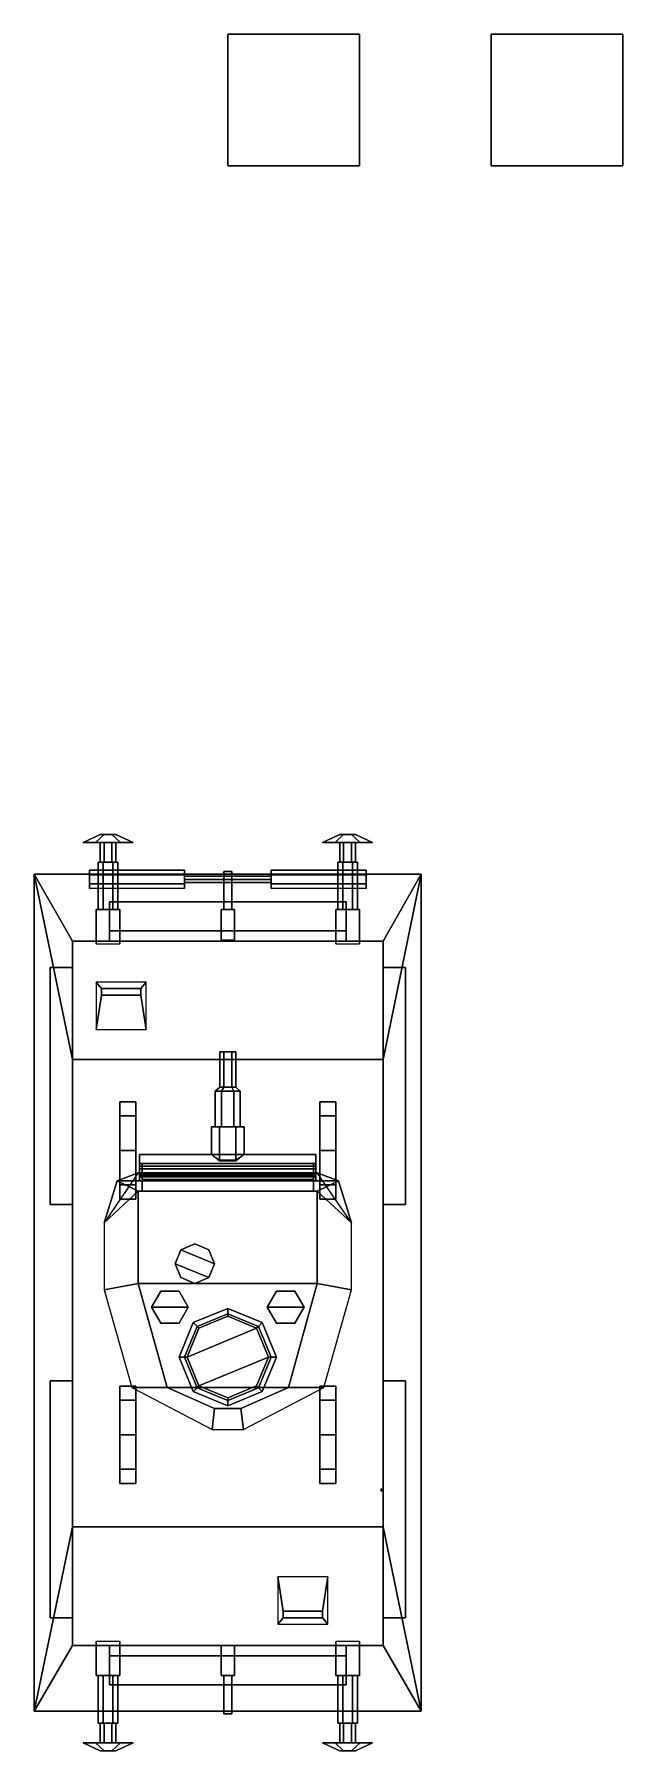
# Model space of a CAD drawing. Header units: millimetres. Extents: x -1.5 to 3, y -3.5 to 9.6.
import ezdxf

# ---------------------------------------------------------------- set-up
doc = ezdxf.new("R2010")
doc.units = ezdxf.units.MM
for name, color, linetype in [('barrel', 1, 'Continuous'), ('sleeve', 5, 'Continuous'), ('turret', 2, 'Continuous'), ('wheels', 2, 'Continuous')]:
    doc.layers.add(name, color=color, linetype=linetype)

msp = doc.modelspace()

# ---------------------------------------------------------------- linework, layer by layer
for points in [[(1, 9.56, 1), (1, 9.56), (0, 9.56), (0, 9.56, 1)], [(1, 9.56), (1, 8.56), (0, 8.56), (0, 9.56)], [(0, 9.56), (0, 8.56), (0, 8.56, 1), (0, 9.56, 1)], [(0, 9.56, 1), (0, 8.56, 1), (1, 8.56, 1), (1, 9.56, 1)], [(1, 8.56, 1), (1, 8.56), (1, 9.56), (1, 9.56, 1)], [(3, 9.56), (3, 8.56), (2, 8.56), (2, 9.56)], [(2, 9.56), (2, 8.56), (3, 8.56), (3, 9.56)], [(0, 8.56, 1), (0, 8.56), (1, 8.56), (1, 8.56, 1)], [(-1.005, 3.42, 0.935), (-1.1, 3.42, 1.1), (-0.97, 3.48, 1.1), (-0.94, 3.48, 1.048)], [(-1.1, 3.42, 1.1), (-1.005, 3.42, 1.265), (-0.94, 3.48, 1.152), (-0.97, 3.48, 1.1)], [(-1.005, 3.42, 0.935), (-0.815, 3.42, 0.935), (-0.72, 3.42, 1.1), (-1.1, 3.42, 1.1)], [(-1.1, 3.42, 1.1), (-0.72, 3.42, 1.1), (-0.815, 3.42, 1.265), (-1.005, 3.42, 1.265)], [(-0.815, 3.42, 0.935), (-1.005, 3.42, 0.935), (-0.94, 3.48, 1.048), (-0.88, 3.48, 1.048)], [(-1.005, 3.42, 1.265), (-0.815, 3.42, 1.265), (-0.88, 3.48, 1.152), (-0.94, 3.48, 1.152)], [(-0.97, 3.48, 1.1), (-0.85, 3.48, 1.1), (-0.88, 3.48, 1.048), (-0.94, 3.48, 1.048)], [(-0.94, 3.48, 1.152), (-0.88, 3.48, 1.152), (-0.85, 3.48, 1.1), (-0.97, 3.48, 1.1)], [(-0.97, 3.42, 1.1), (-0.94, 3.42, 1.048), (-0.94, 3.27, 1.048), (-0.97, 3.27, 1.1)], [(-0.94, 3.42, 1.152), (-0.97, 3.42, 1.1), (-0.97, 3.27, 1.1), (-0.94, 3.27, 1.152)], [(-0.94, 3.42, 1.048), (-0.88, 3.42, 1.048), (-0.88, 3.27, 1.048), (-0.94, 3.27, 1.048)], [(-0.88, 3.42, 1.152), (-0.94, 3.42, 1.152), (-0.94, 3.27, 1.152), (-0.88, 3.27, 1.152)], [(-0.72, 3.42, 1.1), (-0.815, 3.42, 0.935), (-0.88, 3.48, 1.048), (-0.85, 3.48, 1.1)], [(-0.815, 3.42, 1.265), (-0.72, 3.42, 1.1), (-0.85, 3.48, 1.1), (-0.88, 3.48, 1.152)], [(-0.88, 3.42, 1.048), (-0.85, 3.42, 1.1), (-0.85, 3.27, 1.1), (-0.88, 3.27, 1.048)], [(-0.85, 3.42, 1.1), (-0.88, 3.42, 1.152), (-0.88, 3.27, 1.152), (-0.85, 3.27, 1.1)], [(0.815, 3.42, 0.935), (0.72, 3.42, 1.1), (0.85, 3.48, 1.1), (0.88, 3.48, 1.048)], [(0.72, 3.42, 1.1), (0.815, 3.42, 1.265), (0.88, 3.48, 1.152), (0.85, 3.48, 1.1)], [(0.72, 3.42, 1.1), (1.1, 3.42, 1.1), (1.005, 3.42, 1.265), (0.815, 3.42, 1.265)], [(0.815, 3.42, 0.935), (1.005, 3.42, 0.935), (1.1, 3.42, 1.1), (0.72, 3.42, 1.1)], [(1.005, 3.42, 0.935), (0.815, 3.42, 0.935), (0.88, 3.48, 1.048), (0.94, 3.48, 1.048)], [(0.815, 3.42, 1.265), (1.005, 3.42, 1.265), (0.94, 3.48, 1.152), (0.88, 3.48, 1.152)], [(0.88, 3.48, 1.152), (0.94, 3.48, 1.152), (0.97, 3.48, 1.1), (0.85, 3.48, 1.1)], [(0.85, 3.48, 1.1), (0.97, 3.48, 1.1), (0.94, 3.48, 1.048), (0.88, 3.48, 1.048)], [(0.88, 3.42, 1.152), (0.85, 3.42, 1.1), (0.85, 3.27, 1.1), (0.88, 3.27, 1.152)], [(0.85, 3.42, 1.1), (0.88, 3.42, 1.048), (0.88, 3.27, 1.048), (0.85, 3.27, 1.1)], [(0.94, 3.42, 1.152), (0.88, 3.42, 1.152), (0.88, 3.27, 1.152), (0.94, 3.27, 1.152)], [(0.88, 3.42, 1.048), (0.94, 3.42, 1.048), (0.94, 3.27, 1.048), (0.88, 3.27, 1.048)], [(1.1, 3.42, 1.1), (1.005, 3.42, 0.935), (0.94, 3.48, 1.048), (0.97, 3.48, 1.1)], [(1.005, 3.42, 1.265), (1.1, 3.42, 1.1), (0.97, 3.48, 1.1), (0.94, 3.48, 1.152)], [(0.97, 3.42, 1.1), (0.94, 3.42, 1.152), (0.94, 3.27, 1.152), (0.97, 3.27, 1.1)], [(0.94, 3.42, 1.048), (0.97, 3.42, 1.1), (0.97, 3.27, 1.1), (0.94, 3.27, 1.048)], [(-0.873, 3.27, 1.035), (-0.948, 3.27, 1.035), (-0.985, 3.27, 1.1), (-0.835, 3.27, 1.1)], [(-0.835, 3.27, 1.1), (-0.985, 3.27, 1.1), (-0.948, 3.27, 1.165), (-0.873, 3.27, 1.165)], [(-0.985, 3.27, 1.1), (-0.948, 3.27, 1.035), (-0.948, 2.91, 1.035), (-0.985, 2.91, 1.1)], [(-0.948, 3.27, 1.165), (-0.985, 3.27, 1.1), (-0.985, 2.91, 1.1), (-0.948, 2.91, 1.165)], [(-0.948, 3.27, 1.035), (-0.873, 3.27, 1.035), (-0.873, 2.91, 1.035), (-0.948, 2.91, 1.035)], [(-0.873, 3.27, 1.165), (-0.948, 3.27, 1.165), (-0.948, 2.91, 1.165), (-0.873, 2.91, 1.165)], [(-0.873, 3.27, 1.035), (-0.835, 3.27, 1.1), (-0.835, 2.91, 1.1), (-0.873, 2.91, 1.035)], [(-0.835, 3.27, 1.1), (-0.873, 3.27, 1.165), (-0.873, 2.91, 1.165), (-0.835, 2.91, 1.1)], [(0.873, 3.27, 1.165), (0.835, 3.27, 1.1), (0.835, 2.91, 1.1), (0.873, 2.91, 1.165)], [(0.835, 3.27, 1.1), (0.873, 3.27, 1.035), (0.873, 2.91, 1.035), (0.835, 2.91, 1.1)], [(0.985, 3.27, 1.1), (0.835, 3.27, 1.1), (0.873, 3.27, 1.165), (0.948, 3.27, 1.165)], [(0.948, 3.27, 1.035), (0.873, 3.27, 1.035), (0.835, 3.27, 1.1), (0.985, 3.27, 1.1)], [(0.948, 3.27, 1.165), (0.873, 3.27, 1.165), (0.873, 2.91, 1.165), (0.948, 2.91, 1.165)], [(0.873, 3.27, 1.035), (0.948, 3.27, 1.035), (0.948, 2.91, 1.035), (0.873, 2.91, 1.035)], [(0.985, 3.27, 1.1), (0.948, 3.27, 1.165), (0.948, 2.91, 1.165), (0.985, 2.91, 1.1)], [(0.948, 3.27, 1.035), (0.985, 3.27, 1.1), (0.985, 2.91, 1.1), (0.948, 2.91, 1.035)], [(-1.47, 3.18, 0.69), (-1.47, -3.18, 0.69), (-1.18, -1.78, 2.08), (-1.18, 1.77, 2.08)], [(1.18, 1.77, 2.08), (1.47, 3.18, 0.69), (-1.47, 3.18, 0.69), (-1.18, 1.77, 2.08)], [(-1.47, -3.18, 0.69), (-1.47, 3.18, 0.69), (-1.18, 2.67, 0.18), (-1.18, -2.68, 0.18)], [(-1.18, 2.67, 0.18), (-1.47, 3.18, 0.69), (1.47, 3.18, 0.69), (1.18, 2.67, 0.18)], [(-0.33, 3.175, 0.651), (-0.33, 3.21, 0.59), (-1.05, 3.21, 0.59), (-1.05, 3.175, 0.651)], [(-0.33, 3.21, 0.59), (-0.33, 3.175, 0.529), (-1.05, 3.175, 0.529), (-1.05, 3.21, 0.59)], [(-1.05, 3.105, 0.651), (-1.05, 3.175, 0.651), (-1.05, 3.21, 0.59), (-1.05, 3.175, 0.529)], [(-0.33, 3.105, 0.651), (-0.33, 3.175, 0.651), (-1.05, 3.175, 0.651), (-1.05, 3.105, 0.651)], [(-0.33, 3.175, 0.529), (-0.33, 3.105, 0.529), (-1.05, 3.105, 0.529), (-1.05, 3.175, 0.529)], [(-1.05, 3.07, 0.59), (-1.05, 3.105, 0.651), (-1.05, 3.175, 0.529), (-1.05, 3.105, 0.529)], [(-0.33, 3.07, 0.59), (-0.33, 3.21, 0.59), (-0.33, 3.175, 0.651), (-0.33, 3.105, 0.651)], [(-0.33, 3.105, 0.529), (-0.33, 3.175, 0.529), (-0.33, 3.21, 0.59), (-0.33, 3.07, 0.59)], [(0.33, 3.14, 0.615), (0.33, 3.165, 0.59), (-0.33, 3.165, 0.59), (-0.33, 3.14, 0.615)], [(0.33, 3.165, 0.59), (0.33, 3.14, 0.565), (-0.33, 3.14, 0.565), (-0.33, 3.165, 0.59)], [(0.33, 3.115, 0.59), (0.33, 3.14, 0.615), (-0.33, 3.14, 0.615), (-0.33, 3.115, 0.59)], [(0.33, 3.14, 0.565), (0.33, 3.115, 0.59), (-0.33, 3.115, 0.59), (-0.33, 3.14, 0.565)], [(-0.03, 3.2, 1.05), (-0.03, 2.91, 1.05), (-0.03, 2.91, 1.12), (-0.03, 3.2, 1.12)], [(-0.03, 3.2, 1.12), (-0.03, 2.91, 1.12), (0.03, 2.91, 1.12), (0.03, 3.2, 1.12)], [(0.03, 3.2, 1.12), (0.03, 3.2, 1.05), (-0.03, 3.2, 1.05), (-0.03, 3.2, 1.12)], [(0.03, 3.2, 1.05), (0.03, 2.91, 1.05), (-0.03, 2.91, 1.05), (-0.03, 3.2, 1.05)], [(0.03, 2.91, 1.12), (0.03, 2.91, 1.05), (0.03, 3.2, 1.05), (0.03, 3.2, 1.12)], [(0.33, 3.105, 0.651), (0.33, 3.175, 0.651), (0.33, 3.21, 0.59), (0.33, 3.175, 0.529)], [(1.05, 3.21, 0.59), (1.05, 3.175, 0.529), (0.33, 3.175, 0.529), (0.33, 3.21, 0.59)], [(1.05, 3.175, 0.651), (1.05, 3.21, 0.59), (0.33, 3.21, 0.59), (0.33, 3.175, 0.651)], [(0.33, 3.07, 0.59), (0.33, 3.105, 0.651), (0.33, 3.175, 0.529), (0.33, 3.105, 0.529)], [(1.05, 3.175, 0.529), (1.05, 3.105, 0.529), (0.33, 3.105, 0.529), (0.33, 3.175, 0.529)], [(1.05, 3.105, 0.651), (1.05, 3.175, 0.651), (0.33, 3.175, 0.651), (0.33, 3.105, 0.651)], [(1.05, 3.105, 0.529), (1.05, 3.175, 0.529), (1.05, 3.21, 0.59), (1.05, 3.07, 0.59)], [(1.05, 3.07, 0.59), (1.05, 3.21, 0.59), (1.05, 3.175, 0.651), (1.05, 3.105, 0.651)], [(1.18, -1.78, 2.08), (1.47, -3.18, 0.69), (1.47, 3.18, 0.69), (1.18, 1.77, 2.08)], [(1.18, 2.67, 0.18), (1.47, 3.18, 0.69), (1.47, -3.18, 0.69), (1.18, -2.68, 0.18)], [(-0.33, 3.105, 0.529), (-0.33, 3.07, 0.59), (-1.05, 3.07, 0.59), (-1.05, 3.105, 0.529)], [(1.05, 3.105, 0.529), (1.05, 3.07, 0.59), (0.33, 3.07, 0.59), (0.33, 3.105, 0.529)], [(-1, 2.91, 0.95), (-1, 2.65, 1.21), (-1, 2.65, 1.21), (-1, 2.91, 1.21)], [(-0.82, 2.91, 1.21), (-0.82, 2.91, 0.95), (-1, 2.91, 0.95), (-1, 2.91, 1.21)], [(-1, 2.91, 1.21), (-1, 2.65, 1.21), (-0.82, 2.65, 1.21), (-0.82, 2.91, 1.21)], [(0.9, 2.97, 0.33), (0.9, 2.75, 0.18), (-0.9, 2.75, 0.18), (-0.9, 2.97, 0.33)], [(-0.9, 2.75, 0.18), (-0.9, 2.67, 0.18), (-0.9, 2.97, 0.48), (-0.9, 2.97, 0.33)], [(-0.9, 2.97, 0.33), (-0.9, 2.97, 0.48), (0.9, 2.97, 0.48), (0.9, 2.97, 0.33)], [(-0.82, 2.65, 1.21), (-0.82, 2.65, 1.21), (-0.82, 2.91, 0.95), (-0.82, 2.91, 1.21)], [(-0.05, 2.91, 0.95), (-0.05, 2.91, 0.95), (-0.05, 2.68, 1.18), (-0.05, 2.91, 1.18)], [(-0.05, 2.91, 1.18), (-0.05, 2.68, 1.18), (0.05, 2.68, 1.18), (0.05, 2.91, 1.18)], [(0.05, 2.91, 1.18), (0.05, 2.91, 0.95), (-0.05, 2.91, 0.95), (-0.05, 2.91, 1.18)], [(0.05, 2.68, 1.18), (0.05, 2.91, 0.95), (0.05, 2.91, 0.95), (0.05, 2.91, 1.18)], [(0.82, 2.91, 0.95), (0.82, 2.65, 1.21), (0.82, 2.65, 1.21), (0.82, 2.91, 1.21)], [(0.82, 2.91, 1.21), (0.82, 2.65, 1.21), (1, 2.65, 1.21), (1, 2.91, 1.21)], [(1, 2.91, 1.21), (1, 2.91, 0.95), (0.82, 2.91, 0.95), (0.82, 2.91, 1.21)], [(0.9, 2.97, 0.48), (0.9, 2.67, 0.18), (0.9, 2.75, 0.18), (0.9, 2.97, 0.33)], [(1, 2.65, 1.21), (1, 2.65, 1.21), (1, 2.91, 0.95), (1, 2.91, 1.21)], [(0.9, 2.75, 0.18), (0.9, 2.67, 0.18), (-0.9, 2.67, 0.18), (-0.9, 2.75, 0.18)], [(-1.18, -2.68, 0.18), (-1.18, 2.67, 0.18), (1.18, 2.67, 0.18), (1.18, -2.68, 0.18)], [(-1.35, 0.67, 0.33), (-1.35, 0.67, 0.48), (-1.35, 2.47, 0.48), (-1.35, 2.47, 0.33)], [(-1.35, 2.47, 0.48), (-1.18, 2.47, 0.18), (-1.18, 2.47, 0.18), (-1.35, 2.47, 0.33)], [(-1.35, 2.47, 0.33), (-1.18, 2.47, 0.18), (-1.18, 0.67, 0.18), (-1.35, 0.67, 0.33)], [(-1, 2.36, 1.49), (-1, 2, 1.85), (-0.96, 2.26, 1.85), (-0.96, 2.31, 1.81)], [(-0.66, 2.31, 1.81), (-0.62, 2.36, 1.49), (-1, 2.36, 1.49), (-0.96, 2.31, 1.81)], [(-0.66, 2.26, 1.85), (-0.62, 2, 1.85), (-0.62, 2.36, 1.49), (-0.66, 2.31, 1.81)], [(1.18, 2.47, 0.18), (1.18, 2.47, 0.18), (1.35, 2.47, 0.48), (1.35, 2.47, 0.33)], [(1.35, 0.67, 0.33), (1.18, 0.67, 0.18), (1.18, 2.47, 0.18), (1.35, 2.47, 0.33)], [(1.35, 2.47, 0.33), (1.35, 2.47, 0.48), (1.35, 0.67, 0.48), (1.35, 0.67, 0.33)], [(-0.96, 2.26, 1.85), (-1, 2, 1.85), (-0.62, 2, 1.85), (-0.66, 2.26, 1.85)], [(-0.96, 2.31, 1.81), (-0.96, 2.26, 1.85), (-0.66, 2.26, 1.85), (-0.66, 2.31, 1.81)], [(-1.18, 1.77, 2.08), (-1.18, -1.78, 2.08), (1.18, -1.78, 2.08), (1.18, 1.77, 2.08)], [(-1.18, 0.67, 0.18), (-1.18, 0.67, 0.18), (-1.35, 0.67, 0.48), (-1.35, 0.67, 0.33)], [(1.35, 0.67, 0.48), (1.18, 0.67, 0.18), (1.18, 0.67, 0.18), (1.35, 0.67, 0.33)], [(-1.35, -0.67, 0.48), (-1.18, -0.67, 0.18), (-1.18, -0.67, 0.18), (-1.35, -0.67, 0.33)], [(-1.35, -2.47, 0.33), (-1.35, -2.47, 0.48), (-1.35, -0.67, 0.48), (-1.35, -0.67, 0.33)], [(-1.35, -0.67, 0.33), (-1.18, -0.67, 0.18), (-1.18, -2.47, 0.18), (-1.35, -2.47, 0.33)], [(1.18, -0.67, 0.18), (1.18, -0.67, 0.18), (1.35, -0.67, 0.48), (1.35, -0.67, 0.33)], [(1.35, -2.47, 0.33), (1.18, -2.47, 0.18), (1.18, -0.67, 0.18), (1.35, -0.67, 0.33)], [(1.35, -0.67, 0.33), (1.35, -0.67, 0.48), (1.35, -2.47, 0.48), (1.35, -2.47, 0.33)], [(1.18, -1.5, 2.08), (1.165, -1.491, 2.08), (1.165, -1.491, 3.6), (1.18, -1.5, 3.6)], [(1.165, -1.491, 2.08), (1.165, -1.509, 2.08), (1.165, -1.509, 3.6), (1.165, -1.491, 3.6)], [(1.165, -1.491, 3.6), (1.165, -1.509, 3.6), (1.18, -1.5, 3.6)], [(1.165, -1.509, 2.08), (1.18, -1.5, 2.08), (1.18, -1.5, 3.6), (1.165, -1.509, 3.6)], [(-1.18, -1.78, 2.08), (-1.47, -3.18, 0.69), (1.47, -3.18, 0.69), (1.18, -1.78, 2.08)], [(0.42, -2.42, 1.7), (0.38, -2.16, 1.7), (0.38, -2.52, 1.34), (0.42, -2.47, 1.66)], [(0.72, -2.42, 1.7), (0.76, -2.16, 1.7), (0.38, -2.16, 1.7), (0.42, -2.42, 1.7)], [(0.76, -2.52, 1.34), (0.76, -2.16, 1.7), (0.72, -2.42, 1.7), (0.72, -2.47, 1.66)], [(-1.18, -2.47, 0.18), (-1.18, -2.47, 0.18), (-1.35, -2.47, 0.48), (-1.35, -2.47, 0.33)], [(0.42, -2.47, 1.66), (0.38, -2.52, 1.34), (0.76, -2.52, 1.34), (0.72, -2.47, 1.66)], [(0.72, -2.47, 1.66), (0.72, -2.42, 1.7), (0.42, -2.42, 1.7), (0.42, -2.47, 1.66)], [(1.35, -2.47, 0.48), (1.18, -2.47, 0.18), (1.18, -2.47, 0.18), (1.35, -2.47, 0.33)], [(1.18, -2.68, 0.18), (1.47, -3.18, 0.69), (-1.47, -3.18, 0.69), (-1.18, -2.68, 0.18)], [(-1, -2.65, 1.21), (-1, -2.65, 1.21), (-1, -2.91, 0.95), (-1, -2.91, 1.21)], [(-0.82, -2.91, 1.21), (-0.82, -2.65, 1.21), (-1, -2.65, 1.21), (-1, -2.91, 1.21)], [(-0.9, -2.98, 0.48), (-0.9, -2.68, 0.18), (-0.9, -2.76, 0.18), (-0.9, -2.98, 0.33)], [(-0.9, -2.76, 0.18), (-0.9, -2.68, 0.18), (0.9, -2.68, 0.18), (0.9, -2.76, 0.18)], [(-0.82, -2.91, 0.95), (-0.82, -2.65, 1.21), (-0.82, -2.65, 1.21), (-0.82, -2.91, 1.21)], [(-0.05, -2.68, 1.18), (-0.05, -2.91, 0.95), (-0.05, -2.91, 0.95), (-0.05, -2.91, 1.18)], [(0.05, -2.91, 1.18), (0.05, -2.68, 1.18), (-0.05, -2.68, 1.18), (-0.05, -2.91, 1.18)], [(0.05, -2.91, 0.95), (0.05, -2.91, 0.95), (0.05, -2.68, 1.18), (0.05, -2.91, 1.18)], [(0.82, -2.65, 1.21), (0.82, -2.65, 1.21), (0.82, -2.91, 0.95), (0.82, -2.91, 1.21)], [(1, -2.91, 1.21), (1, -2.65, 1.21), (0.82, -2.65, 1.21), (0.82, -2.91, 1.21)], [(0.9, -2.76, 0.18), (0.9, -2.68, 0.18), (0.9, -2.98, 0.48), (0.9, -2.98, 0.33)], [(1, -2.91, 0.95), (1, -2.65, 1.21), (1, -2.65, 1.21), (1, -2.91, 1.21)], [(-0.9, -2.98, 0.33), (-0.9, -2.76, 0.18), (0.9, -2.76, 0.18), (0.9, -2.98, 0.33)], [(-1, -2.91, 1.21), (-1, -2.91, 0.95), (-0.82, -2.91, 0.95), (-0.82, -2.91, 1.21)], [(-0.948, -3.27, 1.035), (-0.985, -3.27, 1.1), (-0.985, -2.91, 1.1), (-0.948, -2.91, 1.035)], [(-0.985, -3.27, 1.1), (-0.948, -3.27, 1.165), (-0.948, -2.91, 1.165), (-0.985, -2.91, 1.1)], [(-0.873, -3.27, 1.035), (-0.948, -3.27, 1.035), (-0.948, -2.91, 1.035), (-0.873, -2.91, 1.035)], [(-0.948, -3.27, 1.165), (-0.873, -3.27, 1.165), (-0.873, -2.91, 1.165), (-0.948, -2.91, 1.165)], [(0.9, -2.98, 0.33), (0.9, -2.98, 0.48), (-0.9, -2.98, 0.48), (-0.9, -2.98, 0.33)], [(-0.835, -3.27, 1.1), (-0.873, -3.27, 1.035), (-0.873, -2.91, 1.035), (-0.835, -2.91, 1.1)], [(-0.873, -3.27, 1.165), (-0.835, -3.27, 1.1), (-0.835, -2.91, 1.1), (-0.873, -2.91, 1.165)], [(-0.05, -2.91, 1.18), (-0.05, -2.91, 0.95), (0.05, -2.91, 0.95), (0.05, -2.91, 1.18)], [(0.03, -3.2, 1.12), (0.03, -2.91, 1.12), (-0.03, -2.91, 1.12), (-0.03, -3.2, 1.12)], [(-0.03, -2.91, 1.12), (-0.03, -2.91, 1.05), (-0.03, -3.2, 1.05), (-0.03, -3.2, 1.12)], [(-0.03, -3.2, 1.05), (-0.03, -2.91, 1.05), (0.03, -2.91, 1.05), (0.03, -3.2, 1.05)], [(0.03, -3.2, 1.05), (0.03, -2.91, 1.05), (0.03, -2.91, 1.12), (0.03, -3.2, 1.12)], [(0.82, -2.91, 1.21), (0.82, -2.91, 0.95), (1, -2.91, 0.95), (1, -2.91, 1.21)], [(0.835, -3.27, 1.1), (0.873, -3.27, 1.165), (0.873, -2.91, 1.165), (0.835, -2.91, 1.1)], [(0.873, -3.27, 1.035), (0.835, -3.27, 1.1), (0.835, -2.91, 1.1), (0.873, -2.91, 1.035)], [(0.873, -3.27, 1.165), (0.948, -3.27, 1.165), (0.948, -2.91, 1.165), (0.873, -2.91, 1.165)], [(0.948, -3.27, 1.035), (0.873, -3.27, 1.035), (0.873, -2.91, 1.035), (0.948, -2.91, 1.035)], [(0.948, -3.27, 1.165), (0.985, -3.27, 1.1), (0.985, -2.91, 1.1), (0.948, -2.91, 1.165)], [(0.985, -3.27, 1.1), (0.948, -3.27, 1.035), (0.948, -2.91, 1.035), (0.985, -2.91, 1.1)], [(-0.03, -3.2, 1.12), (-0.03, -3.2, 1.05), (0.03, -3.2, 1.05), (0.03, -3.2, 1.12)], [(-0.948, -3.27, 1.035), (-0.873, -3.27, 1.035), (-0.835, -3.27, 1.1), (-0.985, -3.27, 1.1)], [(-0.985, -3.27, 1.1), (-0.835, -3.27, 1.1), (-0.873, -3.27, 1.165), (-0.948, -3.27, 1.165)], [(-0.94, -3.42, 1.048), (-0.97, -3.42, 1.1), (-0.97, -3.27, 1.1), (-0.94, -3.27, 1.048)], [(-0.97, -3.42, 1.1), (-0.94, -3.42, 1.152), (-0.94, -3.27, 1.152), (-0.97, -3.27, 1.1)], [(-0.88, -3.42, 1.048), (-0.94, -3.42, 1.048), (-0.94, -3.27, 1.048), (-0.88, -3.27, 1.048)], [(-0.94, -3.42, 1.152), (-0.88, -3.42, 1.152), (-0.88, -3.27, 1.152), (-0.94, -3.27, 1.152)], [(-0.85, -3.42, 1.1), (-0.88, -3.42, 1.048), (-0.88, -3.27, 1.048), (-0.85, -3.27, 1.1)], [(-0.88, -3.42, 1.152), (-0.85, -3.42, 1.1), (-0.85, -3.27, 1.1), (-0.88, -3.27, 1.152)], [(0.835, -3.27, 1.1), (0.985, -3.27, 1.1), (0.948, -3.27, 1.165), (0.873, -3.27, 1.165)], [(0.873, -3.27, 1.035), (0.948, -3.27, 1.035), (0.985, -3.27, 1.1), (0.835, -3.27, 1.1)], [(0.85, -3.42, 1.1), (0.88, -3.42, 1.152), (0.88, -3.27, 1.152), (0.85, -3.27, 1.1)], [(0.88, -3.42, 1.048), (0.85, -3.42, 1.1), (0.85, -3.27, 1.1), (0.88, -3.27, 1.048)], [(0.88, -3.42, 1.152), (0.94, -3.42, 1.152), (0.94, -3.27, 1.152), (0.88, -3.27, 1.152)], [(0.94, -3.42, 1.048), (0.88, -3.42, 1.048), (0.88, -3.27, 1.048), (0.94, -3.27, 1.048)], [(0.94, -3.42, 1.152), (0.97, -3.42, 1.1), (0.97, -3.27, 1.1), (0.94, -3.27, 1.152)], [(0.97, -3.42, 1.1), (0.94, -3.42, 1.048), (0.94, -3.27, 1.048), (0.97, -3.27, 1.1)], [(-0.815, -3.42, 0.935), (-1.005, -3.42, 0.935), (-1.1, -3.42, 1.1), (-0.72, -3.42, 1.1)], [(-1.1, -3.42, 1.1), (-1.005, -3.42, 0.935), (-0.94, -3.48, 1.048), (-0.97, -3.48, 1.1)], [(-0.72, -3.42, 1.1), (-1.1, -3.42, 1.1), (-1.005, -3.42, 1.265), (-0.815, -3.42, 1.265)], [(-1.005, -3.42, 1.265), (-1.1, -3.42, 1.1), (-0.97, -3.48, 1.1), (-0.94, -3.48, 1.152)], [(-1.005, -3.42, 0.935), (-0.815, -3.42, 0.935), (-0.88, -3.48, 1.048), (-0.94, -3.48, 1.048)], [(-0.815, -3.42, 1.265), (-1.005, -3.42, 1.265), (-0.94, -3.48, 1.152), (-0.88, -3.48, 1.152)], [(-0.85, -3.48, 1.1), (-0.97, -3.48, 1.1), (-0.94, -3.48, 1.048), (-0.88, -3.48, 1.048)], [(-0.88, -3.48, 1.152), (-0.94, -3.48, 1.152), (-0.97, -3.48, 1.1), (-0.85, -3.48, 1.1)], [(-0.815, -3.42, 0.935), (-0.72, -3.42, 1.1), (-0.85, -3.48, 1.1), (-0.88, -3.48, 1.048)], [(-0.72, -3.42, 1.1), (-0.815, -3.42, 1.265), (-0.88, -3.48, 1.152), (-0.85, -3.48, 1.1)], [(0.72, -3.42, 1.1), (0.815, -3.42, 0.935), (0.88, -3.48, 1.048), (0.85, -3.48, 1.1)], [(1.005, -3.42, 0.935), (0.815, -3.42, 0.935), (0.72, -3.42, 1.1), (1.1, -3.42, 1.1)], [(0.815, -3.42, 1.265), (0.72, -3.42, 1.1), (0.85, -3.48, 1.1), (0.88, -3.48, 1.152)], [(1.1, -3.42, 1.1), (0.72, -3.42, 1.1), (0.815, -3.42, 1.265), (1.005, -3.42, 1.265)], [(0.815, -3.42, 0.935), (1.005, -3.42, 0.935), (0.94, -3.48, 1.048), (0.88, -3.48, 1.048)], [(1.005, -3.42, 1.265), (0.815, -3.42, 1.265), (0.88, -3.48, 1.152), (0.94, -3.48, 1.152)], [(0.94, -3.48, 1.152), (0.88, -3.48, 1.152), (0.85, -3.48, 1.1), (0.97, -3.48, 1.1)], [(0.97, -3.48, 1.1), (0.85, -3.48, 1.1), (0.88, -3.48, 1.048), (0.94, -3.48, 1.048)], [(1.005, -3.42, 0.935), (1.1, -3.42, 1.1), (0.97, -3.48, 1.1), (0.94, -3.48, 1.048)], [(1.1, -3.42, 1.1), (1.005, -3.42, 1.265), (0.94, -3.48, 1.152), (0.97, -3.48, 1.1)]]:
    msp.add_3dface(points)
at = {"layer": 'barrel'}
for points in [[(-0.03, 1.83, 2.422), (-0.06, 1.83, 2.37), (-0.06, 1.56, 2.37), (-0.03, 1.56, 2.422)], [(-0.06, 1.83, 2.37), (-0.03, 1.83, 2.318), (-0.03, 1.56, 2.318), (-0.06, 1.56, 2.37)], [(0.06, 1.83, 2.37), (-0.06, 1.83, 2.37), (-0.03, 1.83, 2.422), (0.03, 1.83, 2.422)], [(0.03, 1.83, 2.318), (-0.03, 1.83, 2.318), (-0.06, 1.83, 2.37), (0.06, 1.83, 2.37)], [(0.03, 1.83, 2.422), (-0.03, 1.83, 2.422), (-0.03, 1.56, 2.422), (0.03, 1.56, 2.422)], [(-0.03, 1.83, 2.318), (0.03, 1.83, 2.318), (0.03, 1.56, 2.318), (-0.03, 1.56, 2.318)], [(0.06, 1.83, 2.37), (0.03, 1.83, 2.422), (0.03, 1.56, 2.422), (0.06, 1.56, 2.37)], [(0.03, 1.83, 2.318), (0.06, 1.83, 2.37), (0.06, 1.56, 2.37), (0.03, 1.56, 2.318)], [(-0.03, 1.56, 2.422), (-0.06, 1.56, 2.37), (-0.095, 1.53, 2.37), (-0.048, 1.53, 2.452)], [(-0.06, 1.56, 2.37), (-0.03, 1.56, 2.318), (-0.048, 1.53, 2.288), (-0.095, 1.53, 2.37)], [(-0.048, 1.53, 2.452), (-0.095, 1.53, 2.37), (-0.095, 1.26, 2.37), (-0.048, 1.26, 2.452)], [(-0.095, 1.53, 2.37), (-0.048, 1.53, 2.288), (-0.048, 1.26, 2.288), (-0.095, 1.26, 2.37)], [(-0.03, 1.56, 2.318), (0.03, 1.56, 2.318), (0.047, 1.53, 2.288), (-0.048, 1.53, 2.288)], [(-0.048, 1.53, 2.288), (0.047, 1.53, 2.288), (0.047, 1.26, 2.288), (-0.048, 1.26, 2.288)], [(0.03, 1.56, 2.422), (-0.03, 1.56, 2.422), (-0.048, 1.53, 2.452), (0.047, 1.53, 2.452)], [(0.047, 1.53, 2.452), (-0.048, 1.53, 2.452), (-0.048, 1.26, 2.452), (0.047, 1.26, 2.452)], [(0.06, 1.56, 2.37), (0.03, 1.56, 2.422), (0.047, 1.53, 2.452), (0.095, 1.53, 2.37)], [(0.03, 1.56, 2.318), (0.06, 1.56, 2.37), (0.095, 1.53, 2.37), (0.047, 1.53, 2.288)], [(0.047, 1.53, 2.288), (0.095, 1.53, 2.37), (0.095, 1.26, 2.37), (0.047, 1.26, 2.288)], [(0.095, 1.53, 2.37), (0.047, 1.53, 2.452), (0.047, 1.26, 2.452), (0.095, 1.26, 2.37)]]:
    msp.add_3dface(points, dxfattribs=at)
at = {"layer": 'sleeve'}
for points in [[(-0.063, 1.26, 2.478), (-0.125, 1.26, 2.37), (-0.125, 1.05, 2.37), (-0.063, 1.01, 2.478)], [(-0.125, 1.26, 2.37), (-0.063, 1.26, 2.262), (-0.063, 1, 2.262), (-0.125, 1.05, 2.37)], [(0.062, 1.26, 2.478), (0.125, 1.26, 2.37), (-0.125, 1.26, 2.37), (-0.063, 1.26, 2.478)], [(0.125, 1.26, 2.37), (0.062, 1.26, 2.262), (-0.063, 1.26, 2.262), (-0.125, 1.26, 2.37)], [(-0.063, 1.26, 2.262), (0.062, 1.26, 2.262), (0.062, 1, 2.262), (-0.063, 1, 2.262)], [(0.062, 1.26, 2.478), (-0.063, 1.26, 2.478), (-0.063, 1.01, 2.478), (0.062, 1.01, 2.478)], [(0.062, 1.26, 2.262), (0.125, 1.26, 2.37), (0.125, 1.05, 2.37), (0.062, 1, 2.262)], [(0.125, 1.26, 2.37), (0.062, 1.26, 2.478), (0.062, 1.01, 2.478), (0.125, 1.05, 2.37)], [(-0.67, 1.05, 2.44), (-0.67, 0.94, 2.43), (-0.67, 0.88, 2.53), (-0.67, 0.98, 2.52)], [(0.67, 0.98, 2.52), (0.67, 1.05, 2.44), (-0.67, 1.05, 2.44), (-0.67, 0.98, 2.52)], [(-0.67, 1.05, 2.33), (-0.67, 0.94, 2.3), (-0.67, 0.94, 2.43), (-0.67, 1.05, 2.44)], [(0.67, 1.05, 2.44), (0.67, 1.05, 2.33), (-0.67, 1.05, 2.33), (-0.67, 1.05, 2.44)], [(0.67, 1.05, 2.33), (0.67, 0.96, 2.18), (-0.67, 0.96, 2.18), (-0.67, 1.05, 2.33)], [(-0.67, 0.96, 2.18), (-0.67, 0.91, 2.25), (-0.67, 0.94, 2.3), (-0.67, 1.05, 2.33)], [(0.67, 0.88, 2.53), (0.67, 0.94, 2.43), (0.67, 1.05, 2.44), (0.67, 0.98, 2.52)], [(0.67, 0.94, 2.43), (0.67, 0.94, 2.3), (0.67, 1.05, 2.33), (0.67, 1.05, 2.44)], [(0.67, 0.94, 2.3), (0.67, 0.91, 2.25), (0.67, 0.96, 2.18), (0.67, 1.05, 2.33)], [(-0.67, 0.98, 2.52), (-0.67, 0.88, 2.53), (-0.67, 0.85, 2.59), (-0.67, 0.9, 2.59)], [(0.67, 0.9, 2.59), (0.67, 0.98, 2.52), (-0.67, 0.98, 2.52), (-0.67, 0.9, 2.59)], [(-0.67, 0.89, 2.17), (-0.67, 0.88, 2.23), (-0.67, 0.91, 2.25), (-0.67, 0.96, 2.18)], [(0.67, 0.96, 2.18), (0.67, 0.89, 2.17), (-0.67, 0.89, 2.17), (-0.67, 0.96, 2.18)], [(-0.67, 0.88, 2.53), (-0.67, 0.94, 2.43), (0.67, 0.94, 2.43), (0.67, 0.88, 2.53)], [(-0.67, 0.94, 2.43), (-0.67, 0.94, 2.3), (0.67, 0.94, 2.3), (0.67, 0.94, 2.43)], [(-0.67, 0.94, 2.3), (-0.67, 0.91, 2.25), (0.67, 0.91, 2.25), (0.67, 0.94, 2.3)], [(0.67, 0.85, 2.59), (0.67, 0.88, 2.53), (0.67, 0.98, 2.52), (0.67, 0.9, 2.59)], [(0.67, 0.91, 2.25), (0.67, 0.88, 2.23), (0.67, 0.89, 2.17), (0.67, 0.96, 2.18)], [(-0.67, 0.91, 2.25), (-0.67, 0.88, 2.23), (0.67, 0.88, 2.23), (0.67, 0.91, 2.25)], [(-0.67, 0.9, 2.59), (-0.67, 0.85, 2.59), (0.67, 0.85, 2.59), (0.67, 0.9, 2.59)], [(0.67, 0.89, 2.17), (0.67, 0.88, 2.23), (-0.67, 0.88, 2.23), (-0.67, 0.89, 2.17)], [(-0.67, 0.85, 2.59), (-0.67, 0.88, 2.53), (0.67, 0.88, 2.53), (0.67, 0.85, 2.59)]]:
    msp.add_3dface(points, dxfattribs=at)
at = {"layer": 'turret'}
for points in [[(-0.65, 0.98, 2.31), (-0.65, 0.94, 2.19), (-0.65, 0.85, 2.58), (-0.65, 0.96, 2.47)], [(-0.65, 0.94, 2.19), (-0.65, 0.86, 2.19), (-0.65, 0.77, 2.58), (-0.65, 0.85, 2.58)], [(0.65, 0.94, 2.19), (0.65, 0.86, 2.19), (-0.65, 0.86, 2.19), (-0.65, 0.94, 2.19)], [(0.65, 0.85, 2.58), (0.65, 0.94, 2.19), (0.65, 0.98, 2.31), (0.65, 0.96, 2.47)], [(0.65, 0.77, 2.58), (0.65, 0.86, 2.19), (0.65, 0.94, 2.19), (0.65, 0.85, 2.58)], [(-0.68, 0.91, 2.08), (-0.94, 0.53, 2.08), (-0.84, 0.85, 2.26)], [(-0.84, 0.85, 2.26), (-0.94, 0.53, 2.08), (-0.68, 0.77, 2.6)], [(0.84, 0.85, 2.26), (0.68, 0.91, 2.08), (-0.68, 0.91, 2.08), (-0.84, 0.85, 2.26)], [(0.68, 0.77, 2.6), (0.84, 0.85, 2.26), (-0.84, 0.85, 2.26), (-0.68, 0.77, 2.6)], [(-0.84, 0.85, 2.26), (-0.84, 0.85, 2.26), (0.84, 0.85, 2.26)], [(-0.65, 0.85, 2.58), (-0.65, 0.77, 2.58), (0.65, 0.77, 2.58), (0.65, 0.85, 2.58)], [(0.84, 0.85, 2.26), (0.94, 0.53, 2.08), (0.68, 0.91, 2.08), (0.84, 0.85, 2.26)], [(0.68, 0.77, 2.6), (0.94, 0.53, 2.08), (0.84, 0.85, 2.26), (0.68, 0.77, 2.6)], [(-0.94, 0.53, 2.08), (-0.94, 0.02, 2.08), (-0.68, 0.07, 2.69), (-0.68, 0.77, 2.6)], [(-0.68, 0.77, 2.6), (-0.68, 0.07, 2.69), (0.68, 0.07, 2.69), (0.68, 0.77, 2.6)], [(-0.68, 0.77, 2.6), (-0.68, 0.77, 2.6), (0.68, 0.77, 2.6)], [(0.68, 0.07, 2.69), (0.94, 0.02, 2.08), (0.94, 0.53, 2.08), (0.68, 0.77, 2.6)], [(-0.356, 0.326, 2.65), (-0.4, 0.22, 2.67), (-0.4, 0.22, 2.74), (-0.356, 0.326, 2.73)], [(-0.4, 0.22, 2.74), (-0.144, 0.114, 2.75), (-0.1, 0.22, 2.74), (-0.356, 0.326, 2.73)], [(-0.25, 0.37, 2.65), (-0.356, 0.326, 2.65), (-0.356, 0.326, 2.73), (-0.25, 0.37, 2.72)], [(-0.356, 0.326, 2.73), (-0.1, 0.22, 2.74), (-0.144, 0.326, 2.73), (-0.25, 0.37, 2.72)], [(-0.144, 0.326, 2.65), (-0.25, 0.37, 2.65), (-0.25, 0.37, 2.72), (-0.144, 0.326, 2.73)], [(-0.1, 0.22, 2.67), (-0.144, 0.326, 2.65), (-0.144, 0.326, 2.73), (-0.1, 0.22, 2.74)], [(-0.4, 0.22, 2.67), (-0.356, 0.114, 2.68), (-0.356, 0.114, 2.75), (-0.4, 0.22, 2.74)], [(-0.356, 0.114, 2.75), (-0.25, 0.07, 2.76), (-0.144, 0.114, 2.75), (-0.4, 0.22, 2.74)], [(-0.144, 0.114, 2.68), (-0.1, 0.22, 2.67), (-0.1, 0.22, 2.74), (-0.144, 0.114, 2.75)], [(-0.94, 0.02, 2.08), (-0.73, -0.72, 2.08), (-0.46, -0.72, 2.69), (-0.68, 0.07, 2.69)], [(-0.68, 0.07, 2.69), (-0.46, -0.72, 2.69), (0.46, -0.72, 2.69), (0.68, 0.07, 2.69)], [(-0.51, 0.011, 2.69), (-0.58, -0.11, 2.69), (-0.58, -0.11, 2.8), (-0.51, 0.011, 2.8)], [(-0.58, -0.11, 2.8), (-0.3, -0.11, 2.8), (-0.37, 0.011, 2.8), (-0.51, 0.011, 2.8)], [(-0.37, 0.011, 2.69), (-0.51, 0.011, 2.69), (-0.51, 0.011, 2.8), (-0.37, 0.011, 2.8)], [(-0.3, -0.11, 2.69), (-0.37, 0.011, 2.69), (-0.37, 0.011, 2.8), (-0.3, -0.11, 2.8)], [(-0.356, 0.114, 2.68), (-0.25, 0.07, 2.69), (-0.25, 0.07, 2.76), (-0.356, 0.114, 2.75)], [(-0.25, 0.07, 2.69), (-0.144, 0.114, 2.68), (-0.144, 0.114, 2.75), (-0.25, 0.07, 2.76)], [(0.37, 0.011, 2.69), (0.3, -0.11, 2.69), (0.3, -0.11, 2.8), (0.37, 0.011, 2.8)], [(0.3, -0.11, 2.8), (0.58, -0.11, 2.8), (0.51, 0.011, 2.8), (0.37, 0.011, 2.8)], [(0.51, 0.011, 2.69), (0.37, 0.011, 2.69), (0.37, 0.011, 2.8), (0.51, 0.011, 2.8)], [(0.46, -0.72, 2.69), (0.73, -0.72, 2.08), (0.94, 0.02, 2.08), (0.68, 0.07, 2.69)], [(0.58, -0.11, 2.69), (0.51, 0.011, 2.69), (0.51, 0.011, 2.8), (0.58, -0.11, 2.8)], [(-0.58, -0.11, 2.69), (-0.51, -0.231, 2.69), (-0.51, -0.231, 2.8), (-0.58, -0.11, 2.8)], [(-0.51, -0.231, 2.8), (-0.37, -0.231, 2.8), (-0.3, -0.11, 2.8), (-0.58, -0.11, 2.8)], [(-0.37, -0.231, 2.69), (-0.3, -0.11, 2.69), (-0.3, -0.11, 2.8), (-0.37, -0.231, 2.8)], [(0, -0.12, 2.69), (-0.262, -0.228, 2.69), (-0.262, -0.228, 2.87), (0, -0.12, 2.87)], [(0, -0.12, 2.87), (-0.262, -0.228, 2.87), (-0.233, -0.257, 2.87), (0, -0.16, 2.87)], [(0.262, -0.228, 2.69), (0, -0.12, 2.69), (0, -0.12, 2.87), (0.262, -0.228, 2.87)], [(0.262, -0.228, 2.87), (0, -0.12, 2.87), (0, -0.16, 2.87), (0.233, -0.257, 2.87)], [(0.3, -0.11, 2.69), (0.37, -0.231, 2.69), (0.37, -0.231, 2.8), (0.3, -0.11, 2.8)], [(0.37, -0.231, 2.8), (0.51, -0.231, 2.8), (0.58, -0.11, 2.8), (0.3, -0.11, 2.8)], [(0.51, -0.231, 2.69), (0.58, -0.11, 2.69), (0.58, -0.11, 2.8), (0.51, -0.231, 2.8)], [(-0.51, -0.231, 2.69), (-0.37, -0.231, 2.69), (-0.37, -0.231, 2.8), (-0.51, -0.231, 2.8)], [(-0.262, -0.228, 2.69), (-0.37, -0.49, 2.69), (-0.37, -0.49, 2.87), (-0.262, -0.228, 2.87)], [(-0.262, -0.228, 2.87), (-0.37, -0.49, 2.87), (-0.33, -0.49, 2.87), (-0.233, -0.257, 2.87)], [(-0.233, -0.257, 2.87), (-0.33, -0.49, 2.87), (-0.33, -0.49, 2.93), (-0.233, -0.257, 2.93)], [(-0.233, -0.257, 2.93), (-0.33, -0.49, 2.93), (-0.31, -0.49, 2.95), (-0.219, -0.271, 2.95)], [(0, -0.18, 2.95), (-0.219, -0.271, 2.95), (-0.31, -0.49, 2.95), (0.219, -0.271, 2.95)], [(0, -0.16, 2.87), (-0.233, -0.257, 2.87), (-0.233, -0.257, 2.93), (0, -0.16, 2.93)], [(0, -0.16, 2.93), (-0.233, -0.257, 2.93), (-0.219, -0.271, 2.95), (0, -0.18, 2.95)], [(0.233, -0.257, 2.87), (0, -0.16, 2.87), (0, -0.16, 2.93), (0.233, -0.257, 2.93)], [(0.233, -0.257, 2.93), (0, -0.16, 2.93), (0, -0.18, 2.95), (0.219, -0.271, 2.95)], [(0.33, -0.49, 2.93), (0.233, -0.257, 2.93), (0.219, -0.271, 2.95), (0.31, -0.49, 2.95)], [(0.37, -0.49, 2.87), (0.262, -0.228, 2.87), (0.233, -0.257, 2.87), (0.33, -0.49, 2.87)], [(0.33, -0.49, 2.87), (0.233, -0.257, 2.87), (0.233, -0.257, 2.93), (0.33, -0.49, 2.93)], [(0.37, -0.49, 2.69), (0.262, -0.228, 2.69), (0.262, -0.228, 2.87), (0.37, -0.49, 2.87)], [(0.37, -0.231, 2.69), (0.51, -0.231, 2.69), (0.51, -0.231, 2.8), (0.37, -0.231, 2.8)], [(0.219, -0.271, 2.95), (-0.31, -0.49, 2.95), (-0.219, -0.709, 2.95), (0.31, -0.49, 2.95)], [(-0.37, -0.49, 2.69), (-0.262, -0.752, 2.69), (-0.262, -0.752, 2.87), (-0.37, -0.49, 2.87)], [(-0.37, -0.49, 2.87), (-0.262, -0.752, 2.87), (-0.233, -0.723, 2.87), (-0.33, -0.49, 2.87)], [(-0.33, -0.49, 2.87), (-0.233, -0.723, 2.87), (-0.233, -0.723, 2.93), (-0.33, -0.49, 2.93)], [(-0.33, -0.49, 2.93), (-0.233, -0.723, 2.93), (-0.219, -0.709, 2.95), (-0.31, -0.49, 2.95)], [(0.31, -0.49, 2.95), (-0.219, -0.709, 2.95), (0, -0.8, 2.95), (0.219, -0.709, 2.95)], [(0.233, -0.723, 2.93), (0.33, -0.49, 2.93), (0.31, -0.49, 2.95), (0.219, -0.709, 2.95)], [(0.233, -0.723, 2.87), (0.33, -0.49, 2.87), (0.33, -0.49, 2.93), (0.233, -0.723, 2.93)], [(0.262, -0.752, 2.87), (0.37, -0.49, 2.87), (0.33, -0.49, 2.87), (0.233, -0.723, 2.87)], [(0.262, -0.752, 2.69), (0.37, -0.49, 2.69), (0.37, -0.49, 2.87), (0.262, -0.752, 2.87)], [(-0.73, -0.72, 2.08), (-0.12, -1.04, 2.08), (-0.1, -0.88, 2.69), (-0.46, -0.72, 2.69)], [(-0.46, -0.72, 2.69), (-0.1, -0.88, 2.69), (0.1, -0.88, 2.69), (0.46, -0.72, 2.69)], [(-0.262, -0.752, 2.87), (0, -0.86, 2.87), (0, -0.82, 2.87), (-0.233, -0.723, 2.87)], [(-0.262, -0.752, 2.69), (0, -0.86, 2.69), (0, -0.86, 2.87), (-0.262, -0.752, 2.87)], [(-0.233, -0.723, 2.93), (0, -0.82, 2.93), (0, -0.8, 2.95), (-0.219, -0.709, 2.95)], [(-0.233, -0.723, 2.87), (0, -0.82, 2.87), (0, -0.82, 2.93), (-0.233, -0.723, 2.93)], [(0, -0.82, 2.93), (0.233, -0.723, 2.93), (0.219, -0.709, 2.95), (0, -0.8, 2.95)], [(0, -0.82, 2.87), (0.233, -0.723, 2.87), (0.233, -0.723, 2.93), (0, -0.82, 2.93)], [(0, -0.86, 2.87), (0.262, -0.752, 2.87), (0.233, -0.723, 2.87), (0, -0.82, 2.87)], [(0, -0.86, 2.69), (0.262, -0.752, 2.69), (0.262, -0.752, 2.87), (0, -0.86, 2.87)], [(0.1, -0.88, 2.69), (0.12, -1.04, 2.08), (0.73, -0.72, 2.08), (0.46, -0.72, 2.69)], [(-0.1, -0.88, 2.69), (-0.12, -1.04, 2.08), (0.12, -1.04, 2.08), (0.1, -0.88, 2.69)]]:
    msp.add_3dface(points, dxfattribs=at)
at = {"layer": 'wheels'}
for points in [[(-0.7, 1.342, 0.622), (-0.7, 1.45, 0.36), (-0.82, 1.45, 0.36), (-0.82, 1.342, 0.622)], [(-0.7, 1.45, 0.36), (-0.7, 1.342, 0.098), (-0.82, 1.342, 0.098), (-0.82, 1.45, 0.36)], [(-0.82, 0.71, 0.36), (-0.82, 1.342, 0.622), (-0.82, 1.45, 0.36), (-0.82, 0.818, 0.098)], [(-0.82, 0.818, 0.098), (-0.82, 1.45, 0.36), (-0.82, 1.342, 0.098), (-0.82, 1.08, -0.01)], [(-0.7, 0.818, 0.098), (-0.7, 1.45, 0.36), (-0.7, 1.342, 0.622), (-0.7, 0.71, 0.36)], [(-0.7, 1.08, -0.01), (-0.7, 1.342, 0.098), (-0.7, 1.45, 0.36), (-0.7, 0.818, 0.098)], [(0.7, 0.818, 0.098), (0.7, 1.45, 0.36), (0.7, 1.342, 0.098), (0.7, 1.08, -0.01)], [(0.7, 0.71, 0.36), (0.7, 1.342, 0.622), (0.7, 1.45, 0.36), (0.7, 0.818, 0.098)], [(0.82, 1.342, 0.622), (0.82, 1.45, 0.36), (0.7, 1.45, 0.36), (0.7, 1.342, 0.622)], [(0.82, 1.45, 0.36), (0.82, 1.342, 0.098), (0.7, 1.342, 0.098), (0.7, 1.45, 0.36)], [(0.82, 1.08, -0.01), (0.82, 1.342, 0.098), (0.82, 1.45, 0.36), (0.82, 0.818, 0.098)], [(0.82, 0.818, 0.098), (0.82, 1.45, 0.36), (0.82, 1.342, 0.622), (0.82, 0.71, 0.36)], [(-0.7, 1.08, 0.73), (-0.7, 1.342, 0.622), (-0.82, 1.342, 0.622), (-0.82, 1.08, 0.73)], [(-0.7, 1.342, 0.098), (-0.7, 1.08, -0.01), (-0.82, 1.08, -0.01), (-0.82, 1.342, 0.098)], [(-0.82, 0.818, 0.622), (-0.82, 1.08, 0.73), (-0.82, 1.342, 0.622), (-0.82, 0.71, 0.36)], [(-0.7, 0.71, 0.36), (-0.7, 1.342, 0.622), (-0.7, 1.08, 0.73), (-0.7, 0.818, 0.622)], [(0.82, 1.342, 0.098), (0.82, 1.08, -0.01), (0.7, 1.08, -0.01), (0.7, 1.342, 0.098)], [(0.7, 0.818, 0.622), (0.7, 1.08, 0.73), (0.7, 1.342, 0.622), (0.7, 0.71, 0.36)], [(0.82, 1.08, 0.73), (0.82, 1.342, 0.622), (0.7, 1.342, 0.622), (0.7, 1.08, 0.73)], [(0.82, 0.71, 0.36), (0.82, 1.342, 0.622), (0.82, 1.08, 0.73), (0.82, 0.818, 0.622)], [(-0.7, 0.818, 0.622), (-0.7, 1.08, 0.73), (-0.82, 1.08, 0.73), (-0.82, 0.818, 0.622)], [(-0.7, 1.08, -0.01), (-0.7, 0.818, 0.098), (-0.82, 0.818, 0.098), (-0.82, 1.08, -0.01)], [(0.82, 1.08, -0.01), (0.82, 0.818, 0.098), (0.7, 0.818, 0.098), (0.7, 1.08, -0.01)], [(0.82, 0.818, 0.622), (0.82, 1.08, 0.73), (0.7, 1.08, 0.73), (0.7, 0.818, 0.622)], [(-0.7, 0.71, 0.36), (-0.7, 0.818, 0.622), (-0.82, 0.818, 0.622), (-0.82, 0.71, 0.36)], [(-0.7, 0.818, 0.098), (-0.7, 0.71, 0.36), (-0.82, 0.71, 0.36), (-0.82, 0.818, 0.098)], [(0.82, 0.71, 0.36), (0.82, 0.818, 0.622), (0.7, 0.818, 0.622), (0.7, 0.71, 0.36)], [(0.82, 0.818, 0.098), (0.82, 0.71, 0.36), (0.7, 0.71, 0.36), (0.7, 0.818, 0.098)], [(-0.82, -1.342, 0.098), (-0.82, -0.71, 0.36), (-0.82, -0.818, 0.098), (-0.82, -1.08, -0.01)], [(-0.82, -1.45, 0.36), (-0.82, -0.818, 0.622), (-0.82, -0.71, 0.36), (-0.82, -1.342, 0.098)], [(-0.7, -0.818, 0.622), (-0.7, -0.71, 0.36), (-0.82, -0.71, 0.36), (-0.82, -0.818, 0.622)], [(-0.7, -0.71, 0.36), (-0.7, -0.818, 0.098), (-0.82, -0.818, 0.098), (-0.82, -0.71, 0.36)], [(-0.7, -1.08, -0.01), (-0.7, -0.818, 0.098), (-0.7, -0.71, 0.36), (-0.7, -1.342, 0.098)], [(-0.7, -1.342, 0.098), (-0.7, -0.71, 0.36), (-0.7, -0.818, 0.622), (-0.7, -1.45, 0.36)], [(0.7, -1.342, 0.098), (0.7, -0.71, 0.36), (0.7, -0.818, 0.098), (0.7, -1.08, -0.01)], [(0.82, -0.818, 0.622), (0.82, -0.71, 0.36), (0.7, -0.71, 0.36), (0.7, -0.818, 0.622)], [(0.7, -1.45, 0.36), (0.7, -0.818, 0.622), (0.7, -0.71, 0.36), (0.7, -1.342, 0.098)], [(0.82, -0.71, 0.36), (0.82, -0.818, 0.098), (0.7, -0.818, 0.098), (0.7, -0.71, 0.36)], [(0.82, -1.08, -0.01), (0.82, -0.818, 0.098), (0.82, -0.71, 0.36), (0.82, -1.342, 0.098)], [(0.82, -1.342, 0.098), (0.82, -0.71, 0.36), (0.82, -0.818, 0.622), (0.82, -1.45, 0.36)], [(-0.7, -0.818, 0.098), (-0.7, -1.08, -0.01), (-0.82, -1.08, -0.01), (-0.82, -0.818, 0.098)], [(-0.82, -1.342, 0.622), (-0.82, -1.08, 0.73), (-0.82, -0.818, 0.622), (-0.82, -1.45, 0.36)], [(-0.7, -1.08, 0.73), (-0.7, -0.818, 0.622), (-0.82, -0.818, 0.622), (-0.82, -1.08, 0.73)], [(-0.7, -1.45, 0.36), (-0.7, -0.818, 0.622), (-0.7, -1.08, 0.73), (-0.7, -1.342, 0.622)], [(0.82, -0.818, 0.098), (0.82, -1.08, -0.01), (0.7, -1.08, -0.01), (0.7, -0.818, 0.098)], [(0.82, -1.08, 0.73), (0.82, -0.818, 0.622), (0.7, -0.818, 0.622), (0.7, -1.08, 0.73)], [(0.7, -1.342, 0.622), (0.7, -1.08, 0.73), (0.7, -0.818, 0.622), (0.7, -1.45, 0.36)], [(0.82, -1.45, 0.36), (0.82, -0.818, 0.622), (0.82, -1.08, 0.73), (0.82, -1.342, 0.622)], [(-0.7, -1.08, -0.01), (-0.7, -1.342, 0.098), (-0.82, -1.342, 0.098), (-0.82, -1.08, -0.01)], [(-0.7, -1.342, 0.622), (-0.7, -1.08, 0.73), (-0.82, -1.08, 0.73), (-0.82, -1.342, 0.622)], [(0.82, -1.08, -0.01), (0.82, -1.342, 0.098), (0.7, -1.342, 0.098), (0.7, -1.08, -0.01)], [(0.82, -1.342, 0.622), (0.82, -1.08, 0.73), (0.7, -1.08, 0.73), (0.7, -1.342, 0.622)], [(-0.7, -1.45, 0.36), (-0.7, -1.342, 0.622), (-0.82, -1.342, 0.622), (-0.82, -1.45, 0.36)], [(-0.7, -1.342, 0.098), (-0.7, -1.45, 0.36), (-0.82, -1.45, 0.36), (-0.82, -1.342, 0.098)], [(0.82, -1.45, 0.36), (0.82, -1.342, 0.622), (0.7, -1.342, 0.622), (0.7, -1.45, 0.36)], [(0.82, -1.342, 0.098), (0.82, -1.45, 0.36), (0.7, -1.45, 0.36), (0.7, -1.342, 0.098)]]:
    msp.add_3dface(points, dxfattribs=at)

doc.saveas('drawing.dxf')
